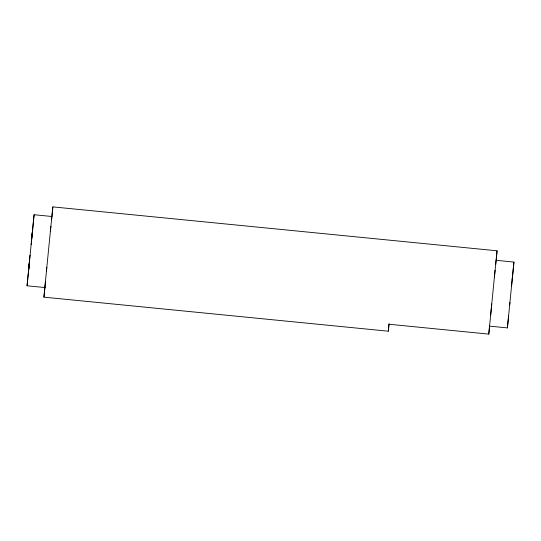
<?xml version="1.0" encoding="UTF-8"?>
<svg xmlns="http://www.w3.org/2000/svg" width="541" height="541" viewBox="0 0 541 541"><rect width="100%" height="100%" fill="white"/><g stroke="black" fill="none" stroke-linecap="round" stroke-linejoin="round"><path stroke-width="0.81" d="M495.691 264.434L496.124 260.316L513.95 262.081L509.588 305.658M44.937 287.095L44.876 287.548L27.05 285.79L34.083 214.73L51.909 216.488L51.557 219.788M34.083 214.73L32.122 235.031M389.094 323.707L388.31 331.207L43.922 297.158L46.837 267.247M44.876 287.548L45.464 281.327M496.171 260.16L497.071 250.801L52.862 206.885L51.97 216.278M388.31 331.207L388.965 324.248L488.787 334.115L491.762 303.893M488.787 334.115L489.639 325.357M512.232 279.589L512.543 276.329L512.28 278.798M30.053 255.156L28.45 271.636L29.485 261.513M31.155 244.613L32.683 228.877L31.655 239M489.585 326.142L507.411 327.9L509.92 302.48M29.43 262.284L27.916 277.452M46.404 271.528L50.874 226.388M490.613 315.45L495.076 270.311M507.411 327.9L508.614 315.822M27.828 278.29L27.05 285.79M50.354 231.717L52.862 206.885M44.95 287.244L43.922 297.158M494.427 276.992L497.071 250.801M511.522 286.338L513.95 262.081"/></g></svg>
